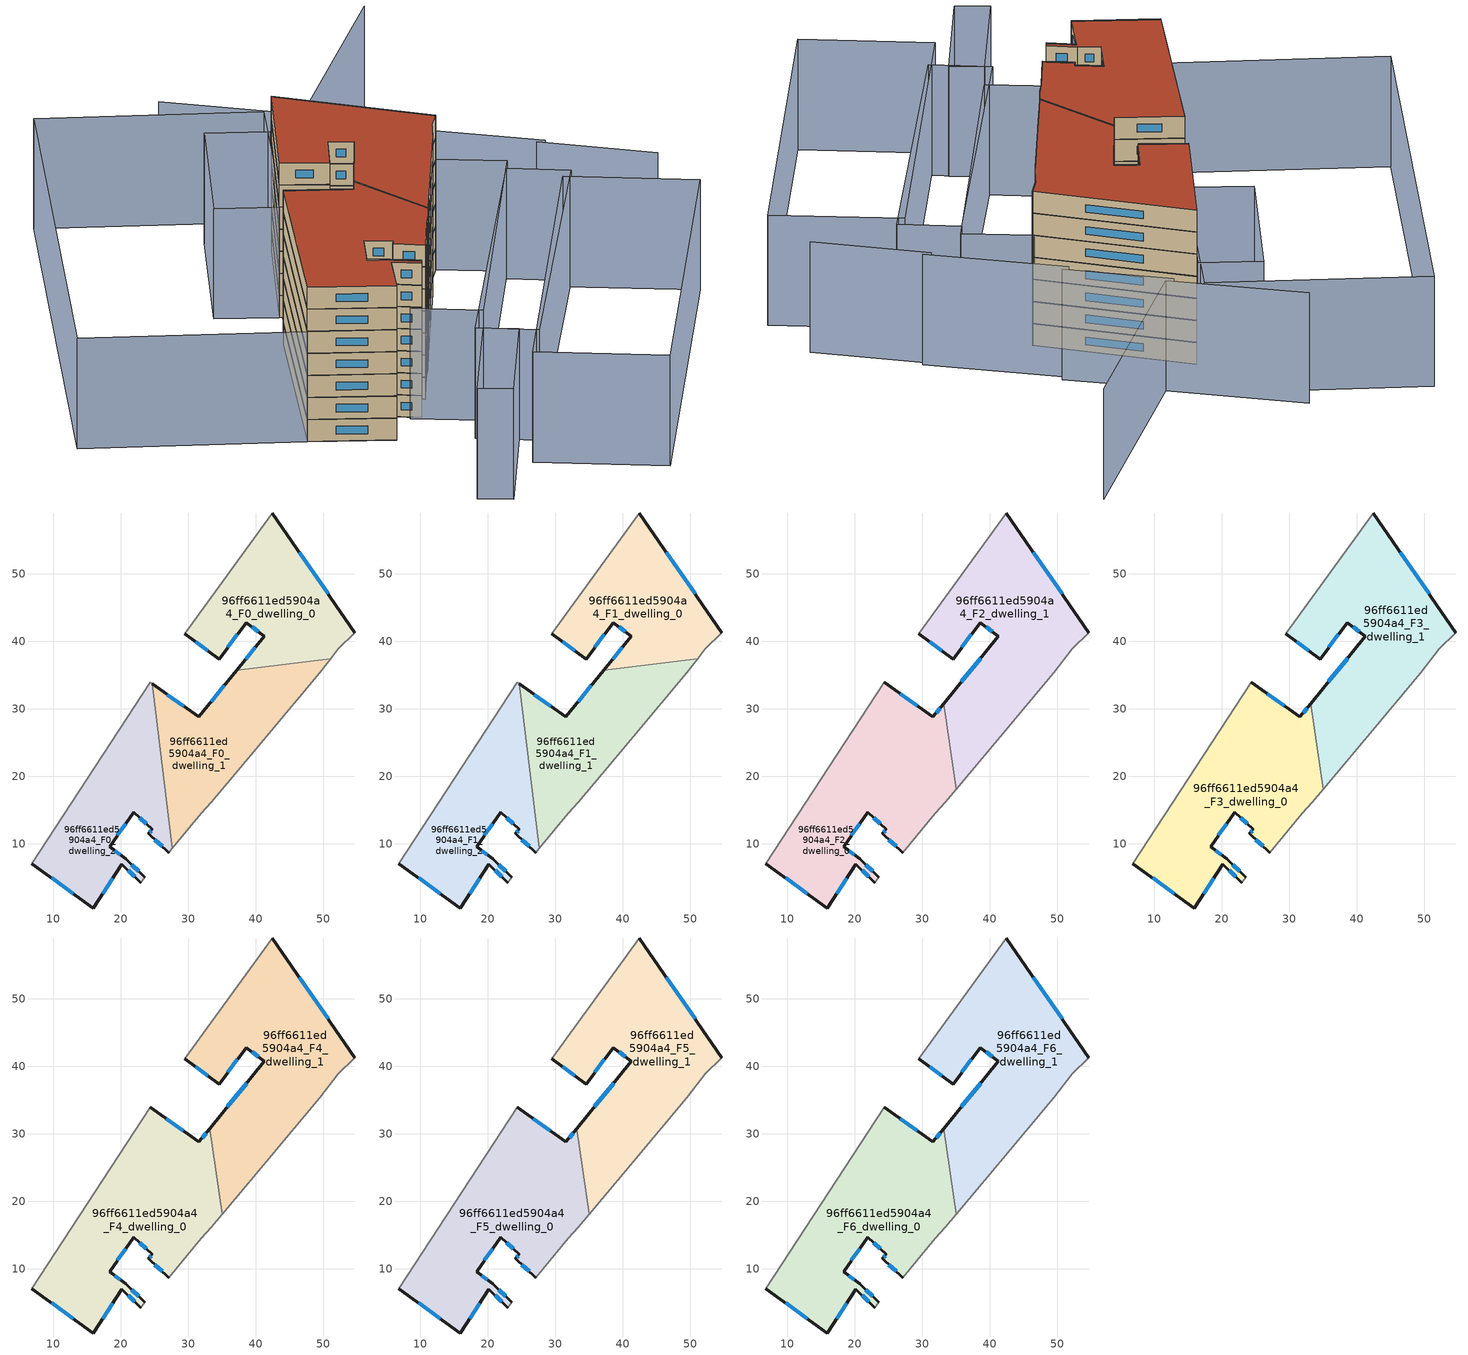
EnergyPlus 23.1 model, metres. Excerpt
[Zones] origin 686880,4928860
96ff6611ed5904a4_F0_dwelling_0
 floor ground (EU_floor_Construction): 51.15,37.42 52.27,38.86 54.72,41.23 42.49,59.01 29.5,41.11 34.61,37.37 38.62,42.78 41.31,40.78 37.21,35.72 z0
 wall outside (EU_wall_Construction): 42.49,59.01 54.72,41.23 / 37.21,35.72 41.31,40.78 38.62,42.78 34.61,37.37 29.5,41.11 z0:3
 wall adiabatic (EU_wall_Construction): 29.5,41.11 42.49,59.01 / 54.72,41.23 52.27,38.86 51.15,37.42 z0:3
 wall to 96ff6611ed5904a4_F0_dwelling_1 (EU_wall_Construction): 51.15,37.42 37.21,35.72 z0:3
 window (EU_Window_Construction): 32.95,38.59 31.16,39.9 / 46.47,53.23 50.74,47.02 / 38.55,37.37 39.98,39.14 / 40.43,41.43 39.49,42.13 / 37.31,41.02 35.91,39.13 z0.98:2.02
96ff6611ed5904a4_F0_dwelling_1
 floor ground (EU_floor_Construction): 36.96,20.37 41.23,25.4 41.6,25.84 49.53,35.31 51.15,37.42 37.21,35.72 31.6,28.78 24.7,33.7 27.66,9.32 31.95,14.49 33.47,16.11 z0
 wall outside (EU_wall_Construction): 24.7,33.7 31.6,28.78 37.21,35.72 z0:3
 wall adiabatic (EU_wall_Construction): 51.15,37.42 49.53,35.31 41.6,25.84 41.23,25.4 36.96,20.37 33.47,16.11 31.95,14.49 27.66,9.32 z0:3
 wall to 96ff6611ed5904a4_F0_dwelling_2 (EU_wall_Construction): 27.66,9.32 24.7,33.7 z0:3
 window (EU_Window_Construction): 26.94,32.1 29.35,30.38 / 33.42,31.04 35.39,33.47 z0.98:2.02
96ff6611ed5904a4_F0_dwelling_2
 floor ground (EU_floor_Construction): 22.97,4.23 23.6,5.02 20.75,7.77 18.39,9.57 21.93,14.64 24.72,12.13 24.13,11.53 27.11,8.65 27.66,9.32 24.7,33.7 24.4,33.91 6.82,7.07 15.98,0.47 20.21,6.95 z0
 wall outside (EU_wall_Construction): 22.97,4.23 20.21,6.95 15.98,0.47 6.82,7.07 / 27.11,8.65 24.13,11.53 24.72,12.13 21.93,14.64 18.39,9.57 20.75,7.77 23.6,5.02 z0:3
 wall adiabatic (EU_wall_Construction): 23.6,5.02 22.97,4.23 / 6.82,7.07 24.4,33.91 24.7,33.7 / 27.66,9.32 27.11,8.65 z0:3
 window (EU_Window_Construction): 24.32,11.73 24.53,11.94 / 23.81,12.95 22.84,13.83 / 20.78,13 19.54,11.22 / 19.16,8.99 19.98,8.36 / 21.68,6.88 22.67,5.92 / 22.08,5.12 21.11,6.07 / 18.83,4.85 17.35,2.58 / 13,2.62 9.8,4.92 / 26.14,9.59 25.1,10.6 z0.98:2.02
96ff6611ed5904a4_F1_dwelling_0
 floor to 96ff6611ed5904a4_F0_dwelling_0 (EU_floor_Construction): 51.15,37.42 52.27,38.86 54.72,41.23 42.49,59.01 29.5,41.11 34.61,37.37 38.62,42.78 41.31,40.78 37.21,35.72 z3
 wall outside (EU_wall_Construction): 42.49,59.01 54.72,41.23 / 37.21,35.72 41.31,40.78 38.62,42.78 34.61,37.37 29.5,41.11 z3:6
 wall adiabatic (EU_wall_Construction): 29.5,41.11 42.49,59.01 / 54.72,41.23 52.27,38.86 51.15,37.42 z3:6
 wall to 96ff6611ed5904a4_F1_dwelling_1 (EU_wall_Construction): 51.15,37.42 37.21,35.72 z3:6
 window (EU_Window_Construction): 32.95,38.59 31.16,39.9 / 46.47,53.23 50.74,47.02 / 38.55,37.37 39.98,39.14 / 40.43,41.43 39.49,42.13 / 37.31,41.02 35.91,39.13 z3.98:5.02
96ff6611ed5904a4_F1_dwelling_1
 floor to 96ff6611ed5904a4_F0_dwelling_1 (EU_floor_Construction): 36.96,20.37 41.23,25.4 41.6,25.84 49.53,35.31 51.15,37.42 37.21,35.72 31.6,28.78 24.7,33.7 27.66,9.32 31.95,14.49 33.47,16.11 z3
 wall outside (EU_wall_Construction): 24.7,33.7 31.6,28.78 37.21,35.72 z3:6
 wall adiabatic (EU_wall_Construction): 51.15,37.42 49.53,35.31 41.6,25.84 41.23,25.4 36.96,20.37 33.47,16.11 31.95,14.49 27.66,9.32 z3:6
 wall to 96ff6611ed5904a4_F1_dwelling_2 (EU_wall_Construction): 27.66,9.32 24.7,33.7 z3:6
 window (EU_Window_Construction): 26.94,32.1 29.35,30.38 / 33.42,31.04 35.39,33.47 z3.98:5.02
96ff6611ed5904a4_F1_dwelling_2
 floor to 96ff6611ed5904a4_F0_dwelling_2 (EU_floor_Construction): 22.97,4.23 23.6,5.02 20.75,7.77 18.39,9.57 21.93,14.64 24.72,12.13 24.13,11.53 27.11,8.65 27.66,9.32 24.7,33.7 24.4,33.91 6.82,7.07 15.98,0.47 20.21,6.95 z3
 wall outside (EU_wall_Construction): 22.97,4.23 20.21,6.95 15.98,0.47 6.82,7.07 / 27.11,8.65 24.13,11.53 24.72,12.13 21.93,14.64 18.39,9.57 20.75,7.77 23.6,5.02 z3:6
 wall adiabatic (EU_wall_Construction): 23.6,5.02 22.97,4.23 / 6.82,7.07 24.4,33.91 24.7,33.7 / 27.66,9.32 27.11,8.65 z3:6
 window (EU_Window_Construction): 24.32,11.73 24.53,11.94 / 23.81,12.95 22.84,13.83 / 20.78,13 19.54,11.22 / 19.16,8.99 19.98,8.36 / 21.68,6.88 22.67,5.92 / 22.08,5.12 21.11,6.07 / 18.83,4.85 17.35,2.58 / 13,2.62 9.8,4.92 / 26.14,9.59 25.1,10.6 z3.98:5.02
96ff6611ed5904a4_F2_dwelling_0
 floor to 96ff6611ed5904a4_F1_dwelling_1 (EU_floor_Construction): 31.95,14.49 33.47,16.11 35.07,18.07 33.19,30.75 31.6,28.78 24.7,33.7 27.66,9.32 z6
 floor to 96ff6611ed5904a4_F1_dwelling_2 (EU_floor_Construction): 22.97,4.23 23.6,5.02 20.75,7.77 18.39,9.57 21.93,14.64 24.72,12.13 24.13,11.53 27.11,8.65 27.66,9.32 24.7,33.7 24.4,33.91 6.82,7.07 15.98,0.47 20.21,6.95 z6
 wall outside (EU_wall_Construction): 27.11,8.65 24.13,11.53 24.72,12.13 21.93,14.64 18.39,9.57 20.75,7.77 23.6,5.02 / 22.97,4.23 20.21,6.95 15.98,0.47 6.82,7.07 / 24.4,33.91 31.6,28.78 33.19,30.75 z6:9
 wall adiabatic (EU_wall_Construction): 23.6,5.02 22.97,4.23 / 6.82,7.07 24.4,33.91 / 35.07,18.07 33.47,16.11 31.95,14.49 27.11,8.65 z6:9
 wall to 96ff6611ed5904a4_F2_dwelling_1 (EU_wall_Construction): 33.19,30.75 35.07,18.07 z6:9
 window (EU_Window_Construction): 26.14,9.59 25.1,10.6 / 24.32,11.73 24.53,11.94 / 23.81,12.95 22.84,13.83 / 20.78,13 19.54,11.22 / 19.16,8.99 19.98,8.36 / 21.68,6.88 22.67,5.92 / 22.08,5.12 21.11,6.07 / 18.83,4.85 17.35,2.58 / 13,2.62 9.8,4.92 / 26.74,32.25 29.26,30.45 / 32.12,29.42 32.67,30.11 z6.98:8.02
96ff6611ed5904a4_F2_dwelling_1
 floor to 96ff6611ed5904a4_F1_dwelling_0 (EU_floor_Construction): 51.15,37.42 52.27,38.86 54.72,41.23 42.49,59.01 29.5,41.11 34.61,37.37 38.62,42.78 41.31,40.78 37.21,35.72 z6
 floor to 96ff6611ed5904a4_F1_dwelling_1 (EU_floor_Construction): 41.6,25.84 49.53,35.31 51.15,37.42 37.21,35.72 33.19,30.75 35.07,18.07 36.96,20.37 41.23,25.4 z6
 wall outside (EU_wall_Construction): 33.19,30.75 41.31,40.78 38.62,42.78 34.61,37.37 29.5,41.11 / 42.49,59.01 54.72,41.23 z6:9
 wall adiabatic (EU_wall_Construction): 29.5,41.11 42.49,59.01 / 54.72,41.23 52.27,38.86 49.53,35.31 41.6,25.84 41.23,25.4 36.96,20.37 35.07,18.07 z6:9
 window (EU_Window_Construction): 35.83,34.01 38.67,37.52 / 40.43,41.43 39.49,42.13 / 37.31,41.02 35.91,39.13 / 32.95,38.59 31.16,39.9 / 46.47,53.23 50.74,47.02 z6.98:8.02
96ff6611ed5904a4_F3_dwelling_0
 floor to 96ff6611ed5904a4_F2_dwelling_0 (EU_floor_Construction): 27.11,8.65 31.95,14.49 33.47,16.11 35.07,18.07 33.19,30.75 31.6,28.78 24.4,33.91 6.82,7.07 15.98,0.47 20.21,6.95 22.97,4.23 23.6,5.02 20.75,7.77 18.39,9.57 21.93,14.64 24.72,12.13 24.13,11.53 z9
 wall outside (EU_wall_Construction): 27.11,8.65 24.13,11.53 24.72,12.13 21.93,14.64 18.39,9.57 20.75,7.77 23.6,5.02 / 22.97,4.23 20.21,6.95 15.98,0.47 6.82,7.07 / 24.4,33.91 31.6,28.78 33.19,30.75 z9:12
 wall adiabatic (EU_wall_Construction): 23.6,5.02 22.97,4.23 / 6.82,7.07 24.4,33.91 / 35.07,18.07 33.47,16.11 31.95,14.49 27.11,8.65 z9:12
 wall to 96ff6611ed5904a4_F3_dwelling_1 (EU_wall_Construction): 33.19,30.75 35.07,18.07 z9:12
 window (EU_Window_Construction): 26.14,9.59 25.1,10.6 / 24.32,11.73 24.53,11.94 / 23.81,12.95 22.84,13.83 / 20.78,13 19.54,11.22 / 19.16,8.99 19.98,8.36 / 21.68,6.88 22.67,5.92 / 22.08,5.12 21.11,6.07 / 18.83,4.85 17.35,2.58 / 13,2.62 9.8,4.92 / 26.74,32.25 29.26,30.45 / 32.12,29.42 32.67,30.11 z9.98:11.02
96ff6611ed5904a4_F3_dwelling_1
 floor to 96ff6611ed5904a4_F2_dwelling_1 (EU_floor_Construction): 41.6,25.84 49.53,35.31 52.27,38.86 54.72,41.23 42.49,59.01 29.5,41.11 34.61,37.37 38.62,42.78 41.31,40.78 33.19,30.75 35.07,18.07 36.96,20.37 41.23,25.4 z9
 wall outside (EU_wall_Construction): 33.19,30.75 41.31,40.78 38.62,42.78 34.61,37.37 29.5,41.11 / 42.49,59.01 54.72,41.23 z9:12
 wall adiabatic (EU_wall_Construction): 29.5,41.11 42.49,59.01 / 54.72,41.23 52.27,38.86 49.53,35.31 41.6,25.84 41.23,25.4 36.96,20.37 35.07,18.07 z9:12
 window (EU_Window_Construction): 35.83,34.01 38.67,37.52 / 40.43,41.43 39.49,42.13 / 37.31,41.02 35.91,39.13 / 32.95,38.59 31.16,39.9 / 46.47,53.23 50.74,47.02 z9.98:11.02
96ff6611ed5904a4_F4_dwelling_0
 floor to 96ff6611ed5904a4_F3_dwelling_0 (EU_floor_Construction): 27.11,8.65 31.95,14.49 33.47,16.11 35.07,18.07 33.19,30.75 31.6,28.78 24.4,33.91 6.82,7.07 15.98,0.47 20.21,6.95 22.97,4.23 23.6,5.02 20.75,7.77 18.39,9.57 21.93,14.64 24.72,12.13 24.13,11.53 z12
 wall outside (EU_wall_Construction): 27.11,8.65 24.13,11.53 24.72,12.13 21.93,14.64 18.39,9.57 20.75,7.77 23.6,5.02 / 22.97,4.23 20.21,6.95 15.98,0.47 6.82,7.07 / 24.4,33.91 31.6,28.78 33.19,30.75 z12:15
 wall adiabatic (EU_wall_Construction): 23.6,5.02 22.97,4.23 / 6.82,7.07 24.4,33.91 / 35.07,18.07 33.47,16.11 31.95,14.49 27.11,8.65 z12:15
 wall to 96ff6611ed5904a4_F4_dwelling_1 (EU_wall_Construction): 33.19,30.75 35.07,18.07 z12:15
 window (EU_Window_Construction): 26.14,9.59 25.1,10.6 / 24.32,11.73 24.53,11.94 / 23.81,12.95 22.84,13.83 / 20.78,13 19.54,11.22 / 19.16,8.99 19.98,8.36 / 21.68,6.88 22.67,5.92 / 22.08,5.12 21.11,6.07 / 18.83,4.85 17.35,2.58 / 13,2.62 9.8,4.92 / 26.74,32.25 29.26,30.45 / 32.12,29.42 32.67,30.11 z12.98:14.02
96ff6611ed5904a4_F4_dwelling_1
 floor to 96ff6611ed5904a4_F3_dwelling_1 (EU_floor_Construction): 41.6,25.84 49.53,35.31 52.27,38.86 54.72,41.23 42.49,59.01 29.5,41.11 34.61,37.37 38.62,42.78 41.31,40.78 33.19,30.75 35.07,18.07 36.96,20.37 41.23,25.4 z12
 wall outside (EU_wall_Construction): 33.19,30.75 41.31,40.78 38.62,42.78 34.61,37.37 29.5,41.11 / 42.49,59.01 54.72,41.23 z12:15
 wall adiabatic (EU_wall_Construction): 29.5,41.11 42.49,59.01 / 54.72,41.23 52.27,38.86 49.53,35.31 41.6,25.84 41.23,25.4 36.96,20.37 35.07,18.07 z12:15
 window (EU_Window_Construction): 35.83,34.01 38.67,37.52 / 40.43,41.43 39.49,42.13 / 37.31,41.02 35.91,39.13 / 32.95,38.59 31.16,39.9 / 46.47,53.23 50.74,47.02 z12.98:14.02
96ff6611ed5904a4_F5_dwelling_0
 floor to 96ff6611ed5904a4_F4_dwelling_0 (EU_floor_Construction): 27.11,8.65 31.95,14.49 33.47,16.11 35.07,18.07 33.19,30.75 31.6,28.78 24.4,33.91 6.82,7.07 15.98,0.47 20.21,6.95 22.97,4.23 23.6,5.02 20.75,7.77 18.39,9.57 21.93,14.64 24.72,12.13 24.13,11.53 z15
 wall outside (EU_wall_Construction): 27.11,8.65 24.13,11.53 24.72,12.13 21.93,14.64 18.39,9.57 20.75,7.77 23.6,5.02 / 22.97,4.23 20.21,6.95 15.98,0.47 6.82,7.07 / 24.4,33.91 31.6,28.78 33.19,30.75 z15:18
 wall adiabatic (EU_wall_Construction): 23.6,5.02 22.97,4.23 / 6.82,7.07 24.4,33.91 / 35.07,18.07 33.47,16.11 31.95,14.49 27.11,8.65 z15:18
 wall to 96ff6611ed5904a4_F5_dwelling_1 (EU_wall_Construction): 33.19,30.75 35.07,18.07 z15:18
 window (EU_Window_Construction): 26.14,9.59 25.1,10.6 / 24.32,11.73 24.53,11.94 / 23.81,12.95 22.84,13.83 / 20.78,13 19.54,11.22 / 19.16,8.99 19.98,8.36 / 21.68,6.88 22.67,5.92 / 22.08,5.12 21.11,6.07 / 18.83,4.85 17.35,2.58 / 13,2.62 9.8,4.92 / 26.74,32.25 29.26,30.45 / 32.12,29.42 32.67,30.11 z15.98:17.02
96ff6611ed5904a4_F5_dwelling_1
 floor to 96ff6611ed5904a4_F4_dwelling_1 (EU_floor_Construction): 41.6,25.84 49.53,35.31 52.27,38.86 54.72,41.23 42.49,59.01 29.5,41.11 34.61,37.37 38.62,42.78 41.31,40.78 33.19,30.75 35.07,18.07 36.96,20.37 41.23,25.4 z15
 wall outside (EU_wall_Construction): 33.19,30.75 41.31,40.78 38.62,42.78 34.61,37.37 29.5,41.11 / 42.49,59.01 54.72,41.23 z15:18
 wall adiabatic (EU_wall_Construction): 29.5,41.11 42.49,59.01 / 54.72,41.23 52.27,38.86 49.53,35.31 41.6,25.84 41.23,25.4 36.96,20.37 35.07,18.07 z15:18
 window (EU_Window_Construction): 35.83,34.01 38.67,37.52 / 40.43,41.43 39.49,42.13 / 37.31,41.02 35.91,39.13 / 32.95,38.59 31.16,39.9 / 46.47,53.23 50.74,47.02 z15.98:17.02
96ff6611ed5904a4_F6_dwelling_0
 floor to 96ff6611ed5904a4_F5_dwelling_0 (EU_floor_Construction): 27.11,8.65 31.95,14.49 33.47,16.11 35.07,18.07 33.19,30.75 31.6,28.78 24.4,33.91 6.82,7.07 15.98,0.47 20.21,6.95 22.97,4.23 23.6,5.02 20.75,7.77 18.39,9.57 21.93,14.64 24.72,12.13 24.13,11.53 z18
 wall outside (EU_wall_Construction): 27.11,8.65 24.13,11.53 24.72,12.13 21.93,14.64 18.39,9.57 20.75,7.77 23.6,5.02 / 22.97,4.23 20.21,6.95 15.98,0.47 6.82,7.07 / 24.4,33.91 31.6,28.78 33.19,30.75 z18:21
 wall adiabatic (EU_wall_Construction): 23.6,5.02 22.97,4.23 / 6.82,7.07 24.4,33.91 / 35.07,18.07 33.47,16.11 31.95,14.49 27.11,8.65 z18:21
 wall to 96ff6611ed5904a4_F6_dwelling_1 (EU_wall_Construction): 33.19,30.75 35.07,18.07 z18:21
 window (EU_Window_Construction): 26.14,9.59 25.1,10.6 / 24.32,11.73 24.53,11.94 / 23.81,12.95 22.84,13.83 / 20.78,13 19.54,11.22 / 19.16,8.99 19.98,8.36 / 21.68,6.88 22.67,5.92 / 22.08,5.12 21.11,6.07 / 18.83,4.85 17.35,2.58 / 13,2.62 9.8,4.92 / 26.74,32.25 29.26,30.45 / 32.12,29.42 32.67,30.11 z18.98:20.02
 roof outside (EU_roof_Construction): 33.19,30.75 35.07,18.07 33.47,16.11 31.95,14.49 27.11,8.65 24.13,11.53 24.72,12.13 21.93,14.64 18.39,9.57 20.75,7.77 23.6,5.02 22.97,4.23 20.21,6.95 15.98,0.47 6.82,7.07 24.4,33.91 31.6,28.78 z21
96ff6611ed5904a4_F6_dwelling_1
 floor to 96ff6611ed5904a4_F5_dwelling_1 (EU_floor_Construction): 41.6,25.84 49.53,35.31 52.27,38.86 54.72,41.23 42.49,59.01 29.5,41.11 34.61,37.37 38.62,42.78 41.31,40.78 33.19,30.75 35.07,18.07 36.96,20.37 41.23,25.4 z18
 wall outside (EU_wall_Construction): 33.19,30.75 41.31,40.78 38.62,42.78 34.61,37.37 29.5,41.11 / 42.49,59.01 54.72,41.23 z18:21
 wall adiabatic (EU_wall_Construction): 29.5,41.11 42.49,59.01 / 54.72,41.23 52.27,38.86 49.53,35.31 41.6,25.84 41.23,25.4 36.96,20.37 35.07,18.07 z18:21
 window (EU_Window_Construction): 35.83,34.01 38.67,37.52 / 40.43,41.43 39.49,42.13 / 37.31,41.02 35.91,39.13 / 32.95,38.59 31.16,39.9 / 46.47,53.23 50.74,47.02 z18.98:20.02
 roof outside (EU_roof_Construction): 42.49,59.01 54.72,41.23 52.27,38.86 49.53,35.31 41.6,25.84 41.23,25.4 36.96,20.37 35.07,18.07 33.19,30.75 41.31,40.78 38.62,42.78 34.61,37.37 29.5,41.11 z21
shading: 77.89,25.52 68.21,37.77 / 69.33,37.51 57.64,52.17 / 58.76,52.28 49.69,63.4 / 79.1,86.19 50.88,63.31 / 50.88,63.31 39.26,77.64 / 15.41,-23.77 11.94,-20.79 / 11.94,-20.79 24.78,-5.82 / 24.78,-5.82 28.26,-8.8 / 28.26,-8.8 15.41,-23.77 / 76.52,15.28 37.56,-27.46 / 37.56,-27.46 24.78,-15.81 / 24.78,-15.81 63.74,26.93 / 63.74,26.93 76.52,15.28 / 24.07,-5.16 59.79,33.35 / 59.79,33.35 65.76,27.81 / 65.76,27.81 30.04,-10.7 / 30.04,-10.7 24.07,-5.16 / -17.11,23.36 23.62,83.16 / 23.62,83.16 47.55,66.86 / 47.55,66.86 6.82,7.07 / 6.82,7.07 -17.11,23.36 / 61.43,35.18 28.57,-1.27 / 28.57,-1.27 21.68,4.94 / 21.68,4.94 54.55,41.39 / 54.55,41.39 61.43,35.18 / 44.07,61.2 29.5,41.11 / 29.5,41.11 22.82,45.96 / 22.82,45.96 37.39,66.05 / 37.39,66.05 44.07,61.2 z0:15
[Building]
EU S2 Campaign: North Axis=0; Terrain=City; Solar Distribution=FullExterior
[Site:Location]
Bologna: Latitude=44.5; Longitude=11.25; Time Zone=1; Elevation=37
[SizingPeriod:WeatherFileDays]
AnnualSizingPeriod: Begin Month=1; Begin Day of Month=1; End Month=12; End Day of Month=31; Day of Week for Start Day=Monday; Use Weather File Daylight Saving Period=No; Use Weather File Rain and Snow Indicators=No
[MATERIAL]
EU_InternalMass_Material: Roughness=MediumRough; Thickness=0.1; Conductivity=1; Density=1800; Specific Heat=900; Thermal Absorptance=0.9; Solar Absorptance=0.7; Visible Absorptance=0.7
[MATERIAL:NOMASS] Roughness=MediumRough; Thermal Absorptance=0.9; Solar Absorptance=0.7; Visible Absorptance=0.7
Name | Thermal Resistance
EU_wall_NoMass | 0.905828
EU_roof_NoMass | 0.37593
EU_floor_NoMass | 0.67114
[WINDOWMATERIAL:SIMPLEGLAZINGSYSTEM]
EU_Window_SimpleGlazing: UFactor=4.52486; Solar Heat Gain Coefficient=0.85; Visible Transmittance=0.85
[CONSTRUCTION]
EU_wall_Construction: EU_wall_NoMass
EU_roof_Construction: EU_roof_NoMass
EU_floor_Construction: EU_floor_NoMass
EU_InternalMass_Construction: EU_InternalMass_Material
EU_Window_Construction: EU_Window_SimpleGlazing
[ZONE] Type=1; Multiplier=1; Ceiling Height=autocalculate; Floor Area=autocalculate; Part of Total Floor Area=Yes
Name | Volume
96ff6611ed5904a4_F0_dwelling_0 | 887.704
96ff6611ed5904a4_F1_dwelling_0 | 887.703
96ff6611ed5904a4_F2_dwelling_0 | 1317.86
96ff6611ed5904a4_F3_dwelling_0; 96ff6611ed5904a4_F4_dwelling_0; 96ff6611ed5904a4_F5_dwelling_0; 96ff6611ed5904a4_F6_dwelling_0 | 1317.87
96ff6611ed5904a4_F0_dwelling_1; 96ff6611ed5904a4_F1_dwelling_1 | 887.719
96ff6611ed5904a4_F2_dwelling_1 | 1345.23
96ff6611ed5904a4_F3_dwelling_1; 96ff6611ed5904a4_F4_dwelling_1; 96ff6611ed5904a4_F5_dwelling_1; 96ff6611ed5904a4_F6_dwelling_1 | 1345.24
96ff6611ed5904a4_F0_dwelling_2; 96ff6611ed5904a4_F1_dwelling_2 | 887.67
[INTERNALMASS] Construction=EU_InternalMass_Construction
Name | Zone or ZoneList | Surface Area
96ff6611ed5904a4_F0_dwelling_0_EU_InternalMass | 96ff6611ed5904a4_F0_dwelling_0 | 295.901
96ff6611ed5904a4_F0_dwelling_1_EU_InternalMass | 96ff6611ed5904a4_F0_dwelling_1 | 295.906
96ff6611ed5904a4_F0_dwelling_2_EU_InternalMass | 96ff6611ed5904a4_F0_dwelling_2 | 295.898
96ff6611ed5904a4_F1_dwelling_0_EU_InternalMass | 96ff6611ed5904a4_F1_dwelling_0 | 295.901
96ff6611ed5904a4_F1_dwelling_1_EU_InternalMass | 96ff6611ed5904a4_F1_dwelling_1 | 295.906
96ff6611ed5904a4_F1_dwelling_2_EU_InternalMass | 96ff6611ed5904a4_F1_dwelling_2 | 295.898
96ff6611ed5904a4_F2_dwelling_0_EU_InternalMass | 96ff6611ed5904a4_F2_dwelling_0 | 439.29
96ff6611ed5904a4_F2_dwelling_1_EU_InternalMass | 96ff6611ed5904a4_F2_dwelling_1 | 448.412
96ff6611ed5904a4_F3_dwelling_0_EU_InternalMass | 96ff6611ed5904a4_F3_dwelling_0 | 439.29
96ff6611ed5904a4_F3_dwelling_1_EU_InternalMass | 96ff6611ed5904a4_F3_dwelling_1 | 448.412
96ff6611ed5904a4_F4_dwelling_0_EU_InternalMass | 96ff6611ed5904a4_F4_dwelling_0 | 439.29
96ff6611ed5904a4_F4_dwelling_1_EU_InternalMass | 96ff6611ed5904a4_F4_dwelling_1 | 448.412
96ff6611ed5904a4_F5_dwelling_0_EU_InternalMass | 96ff6611ed5904a4_F5_dwelling_0 | 439.29
96ff6611ed5904a4_F5_dwelling_1_EU_InternalMass | 96ff6611ed5904a4_F5_dwelling_1 | 448.412
96ff6611ed5904a4_F6_dwelling_0_EU_InternalMass | 96ff6611ed5904a4_F6_dwelling_0 | 439.29
96ff6611ed5904a4_F6_dwelling_1_EU_InternalMass | 96ff6611ed5904a4_F6_dwelling_1 | 448.412
[OTHEREQUIPMENT] Fuel Type=Electricity; Design Level Calculation Method=Watts/Area; Power per Zone Floor Area=1; Fraction Latent=0; Fraction Radiant=0; Fraction Lost=0; Carbon Dioxide Generation Rate=0; EndUse Subcategory=EU_Step8_InternalGains
Name | Zone or ZoneList or Space or SpaceList | Schedule
EU_Step8_InternalGain_96ff6611ed5904a4_F0_dwelling_0_f000 | 96ff6611ed5904a4_F0_dwelling_0 | EU_Step8_GainSchedule_96ff6611ed5904a4_F0_dwelling_0_f000
EU_Step8_InternalGain_96ff6611ed5904a4_F0_dwelling_1_f000 | 96ff6611ed5904a4_F0_dwelling_1 | EU_Step8_GainSchedule_96ff6611ed5904a4_F0_dwelling_1_f000
EU_Step8_InternalGain_96ff6611ed5904a4_F0_dwelling_2_f000 | 96ff6611ed5904a4_F0_dwelling_2 | EU_Step8_GainSchedule_96ff6611ed5904a4_F0_dwelling_2_f000
EU_Step8_InternalGain_96ff6611ed5904a4_F1_dwelling_0_f000 | 96ff6611ed5904a4_F1_dwelling_0 | EU_Step8_GainSchedule_96ff6611ed5904a4_F1_dwelling_0_f000
EU_Step8_InternalGain_96ff6611ed5904a4_F1_dwelling_1_f000 | 96ff6611ed5904a4_F1_dwelling_1 | EU_Step8_GainSchedule_96ff6611ed5904a4_F1_dwelling_1_f000
EU_Step8_InternalGain_96ff6611ed5904a4_F1_dwelling_2_f000 | 96ff6611ed5904a4_F1_dwelling_2 | EU_Step8_GainSchedule_96ff6611ed5904a4_F1_dwelling_2_f000
EU_Step8_InternalGain_96ff6611ed5904a4_F2_dwelling_0_f000 | 96ff6611ed5904a4_F2_dwelling_0 | EU_Step8_GainSchedule_96ff6611ed5904a4_F2_dwelling_0_f000
EU_Step8_InternalGain_96ff6611ed5904a4_F2_dwelling_1_f000 | 96ff6611ed5904a4_F2_dwelling_1 | EU_Step8_GainSchedule_96ff6611ed5904a4_F2_dwelling_1_f000
EU_Step8_InternalGain_96ff6611ed5904a4_F3_dwelling_0_f000 | 96ff6611ed5904a4_F3_dwelling_0 | EU_Step8_GainSchedule_96ff6611ed5904a4_F3_dwelling_0_f000
EU_Step8_InternalGain_96ff6611ed5904a4_F3_dwelling_1_f000 | 96ff6611ed5904a4_F3_dwelling_1 | EU_Step8_GainSchedule_96ff6611ed5904a4_F3_dwelling_1_f000
EU_Step8_InternalGain_96ff6611ed5904a4_F4_dwelling_0_f000 | 96ff6611ed5904a4_F4_dwelling_0 | EU_Step8_GainSchedule_96ff6611ed5904a4_F4_dwelling_0_f000
EU_Step8_InternalGain_96ff6611ed5904a4_F4_dwelling_1_f000 | 96ff6611ed5904a4_F4_dwelling_1 | EU_Step8_GainSchedule_96ff6611ed5904a4_F4_dwelling_1_f000
EU_Step8_InternalGain_96ff6611ed5904a4_F5_dwelling_0_f000 | 96ff6611ed5904a4_F5_dwelling_0 | EU_Step8_GainSchedule_96ff6611ed5904a4_F5_dwelling_0_f000
EU_Step8_InternalGain_96ff6611ed5904a4_F5_dwelling_1_f000 | 96ff6611ed5904a4_F5_dwelling_1 | EU_Step8_GainSchedule_96ff6611ed5904a4_F5_dwelling_1_f000
EU_Step8_InternalGain_96ff6611ed5904a4_F6_dwelling_0_f000 | 96ff6611ed5904a4_F6_dwelling_0 | EU_Step8_GainSchedule_96ff6611ed5904a4_F6_dwelling_0_f000
EU_Step8_InternalGain_96ff6611ed5904a4_F6_dwelling_1_f000 | 96ff6611ed5904a4_F6_dwelling_1 | EU_Step8_GainSchedule_96ff6611ed5904a4_F6_dwelling_1_f000
[ZONEVENTILATION:DESIGNFLOWRATE] Schedule=EU_AlwaysOn; Design Flow Rate Calculation Method=AirChanges/Hour; Air Changes per Hour=0.73129; Ventilation Type=Natural; Fan Pressure Rise=0; Fan Total Efficiency=1; Constant Term Coefficient=1; Temperature Term Coefficient=0; Velocity Term Coefficient=0; Velocity Squared Term Coefficient=0; Minimum Indoor Temperature=-100; Maximum Indoor Temperature=100; Delta Temperature=-100; Minimum Outdoor Temperature=-100; Maximum Outdoor Temperature=100; Maximum Wind Speed=40
Name | Zone or ZoneList or Space or SpaceList
EU_ConstantAir_96ff6611ed5904a4_F0_dwelling_0 | 96ff6611ed5904a4_F0_dwelling_0
EU_ConstantAir_96ff6611ed5904a4_F0_dwelling_1 | 96ff6611ed5904a4_F0_dwelling_1
EU_ConstantAir_96ff6611ed5904a4_F0_dwelling_2 | 96ff6611ed5904a4_F0_dwelling_2
EU_ConstantAir_96ff6611ed5904a4_F1_dwelling_0 | 96ff6611ed5904a4_F1_dwelling_0
EU_ConstantAir_96ff6611ed5904a4_F1_dwelling_1 | 96ff6611ed5904a4_F1_dwelling_1
EU_ConstantAir_96ff6611ed5904a4_F1_dwelling_2 | 96ff6611ed5904a4_F1_dwelling_2
EU_ConstantAir_96ff6611ed5904a4_F2_dwelling_0 | 96ff6611ed5904a4_F2_dwelling_0
EU_ConstantAir_96ff6611ed5904a4_F2_dwelling_1 | 96ff6611ed5904a4_F2_dwelling_1
EU_ConstantAir_96ff6611ed5904a4_F3_dwelling_0 | 96ff6611ed5904a4_F3_dwelling_0
EU_ConstantAir_96ff6611ed5904a4_F3_dwelling_1 | 96ff6611ed5904a4_F3_dwelling_1
EU_ConstantAir_96ff6611ed5904a4_F4_dwelling_0 | 96ff6611ed5904a4_F4_dwelling_0
EU_ConstantAir_96ff6611ed5904a4_F4_dwelling_1 | 96ff6611ed5904a4_F4_dwelling_1
EU_ConstantAir_96ff6611ed5904a4_F5_dwelling_0 | 96ff6611ed5904a4_F5_dwelling_0
EU_ConstantAir_96ff6611ed5904a4_F5_dwelling_1 | 96ff6611ed5904a4_F5_dwelling_1
EU_ConstantAir_96ff6611ed5904a4_F6_dwelling_0 | 96ff6611ed5904a4_F6_dwelling_0
EU_ConstantAir_96ff6611ed5904a4_F6_dwelling_1 | 96ff6611ed5904a4_F6_dwelling_1
[HVACTEMPLATE:THERMOSTAT] Constant Heating Setpoint=20; Constant Cooling Setpoint=50
EU_HeatOnly_96ff6611ed5904a4_F0_dwelling_0; EU_HeatOnly_96ff6611ed5904a4_F0_dwelling_1; EU_HeatOnly_96ff6611ed5904a4_F0_dwelling_2; EU_HeatOnly_96ff6611ed5904a4_F1_dwelling_0; EU_HeatOnly_96ff6611ed5904a4_F1_dwelling_1; EU_HeatOnly_96ff6611ed5904a4_F1_dwelling_2; EU_HeatOnly_96ff6611ed5904a4_F2_dwelling_0; EU_HeatOnly_96ff6611ed5904a4_F2_dwelling_1; EU_HeatOnly_96ff6611ed5904a4_F3_dwelling_0; EU_HeatOnly_96ff6611ed5904a4_F3_dwelling_1; EU_HeatOnly_96ff6611ed5904a4_F4_dwelling_0; EU_HeatOnly_96ff6611ed5904a4_F4_dwelling_1; EU_HeatOnly_96ff6611ed5904a4_F5_dwelling_0; EU_HeatOnly_96ff6611ed5904a4_F5_dwelling_1; EU_HeatOnly_96ff6611ed5904a4_F6_dwelling_0; EU_HeatOnly_96ff6611ed5904a4_F6_dwelling_1
[HVACTEMPLATE:ZONE:IDEALLOADSAIRSYSTEM] System Availability Schedule=EU_AlwaysOn; Maximum Heating Supply Air Temperature=50; Minimum Cooling Supply Air Temperature=13; Maximum Heating Supply Air Humidity Ratio=0.0156; Minimum Cooling Supply Air Humidity Ratio=0.0077; Heating Limit=NoLimit; Cooling Limit=NoLimit; Heating Availability Schedule=EU_AlwaysOn; Cooling Availability Schedule=EU_CoolingOff; Dehumidification Control Type=ConstantSensibleHeatRatio; Cooling Sensible Heat Ratio=0.7; Dehumidification Setpoint=60; Humidification Control Type=None; Humidification Setpoint=30; Outdoor Air Method=None; Outdoor Air Flow Rate per Person=0.00944; Outdoor Air Flow Rate per Zone Floor Area=0; Outdoor Air Flow Rate per Zone=0; Demand Controlled Ventilation Type=None; Outdoor Air Economizer Type=NoEconomizer; Heat Recovery Type=None; Sensible Heat Recovery Effectiveness=0.7; Latent Heat Recovery Effectiveness=0.65
Name | Template Thermostat
96ff6611ed5904a4_F0_dwelling_0 | EU_HeatOnly_96ff6611ed5904a4_F0_dwelling_0
96ff6611ed5904a4_F0_dwelling_1 | EU_HeatOnly_96ff6611ed5904a4_F0_dwelling_1
96ff6611ed5904a4_F0_dwelling_2 | EU_HeatOnly_96ff6611ed5904a4_F0_dwelling_2
96ff6611ed5904a4_F1_dwelling_0 | EU_HeatOnly_96ff6611ed5904a4_F1_dwelling_0
96ff6611ed5904a4_F1_dwelling_1 | EU_HeatOnly_96ff6611ed5904a4_F1_dwelling_1
96ff6611ed5904a4_F1_dwelling_2 | EU_HeatOnly_96ff6611ed5904a4_F1_dwelling_2
96ff6611ed5904a4_F2_dwelling_0 | EU_HeatOnly_96ff6611ed5904a4_F2_dwelling_0
96ff6611ed5904a4_F2_dwelling_1 | EU_HeatOnly_96ff6611ed5904a4_F2_dwelling_1
96ff6611ed5904a4_F3_dwelling_0 | EU_HeatOnly_96ff6611ed5904a4_F3_dwelling_0
96ff6611ed5904a4_F3_dwelling_1 | EU_HeatOnly_96ff6611ed5904a4_F3_dwelling_1
96ff6611ed5904a4_F4_dwelling_0 | EU_HeatOnly_96ff6611ed5904a4_F4_dwelling_0
96ff6611ed5904a4_F4_dwelling_1 | EU_HeatOnly_96ff6611ed5904a4_F4_dwelling_1
96ff6611ed5904a4_F5_dwelling_0 | EU_HeatOnly_96ff6611ed5904a4_F5_dwelling_0
96ff6611ed5904a4_F5_dwelling_1 | EU_HeatOnly_96ff6611ed5904a4_F5_dwelling_1
96ff6611ed5904a4_F6_dwelling_0 | EU_HeatOnly_96ff6611ed5904a4_F6_dwelling_0
96ff6611ed5904a4_F6_dwelling_1 | EU_HeatOnly_96ff6611ed5904a4_F6_dwelling_1
[SIZING:ZONE] Zone Cooling Design Supply Air Temperature Input Method=SupplyAirTemperature; Zone Cooling Design Supply Air Temperature=13; Zone Heating Design Supply Air Temperature Input Method=SupplyAirTemperature; Zone Heating Design Supply Air Temperature=50; Zone Cooling Design Supply Air Humidity Ratio=0.008; Zone Heating Design Supply Air Humidity Ratio=0.008; Cooling Design Air Flow Method=DesignDay; Cooling Design Air Flow Rate=0; Cooling Minimum Air Flow per Zone Floor Area=0.000762; Cooling Minimum Air Flow=0; Cooling Minimum Air Flow Fraction=0.2; Heating Design Air Flow Method=DesignDay; Heating Design Air Flow Rate=0; Heating Maximum Air Flow per Zone Floor Area=0.002032; Heating Maximum Air Flow=0.141576; Heating Maximum Air Flow Fraction=0.3; Account for Dedicated Outdoor Air System=No; Dedicated Outdoor Air System Control Strategy=NeutralSupplyAir; Dedicated Outdoor Air Low Setpoint Temperature for Design=autosize; Dedicated Outdoor Air High Setpoint Temperature for Design=autosize; Zone Load Sizing Method=Sensible Load Only No Latent Load; Zone Latent Cooling Design Supply Air Humidity Ratio Input Method=HumidityRatioDifference; Zone Cooling Design Supply Air Humidity Ratio Difference=0.005; Zone Latent Heating Design Supply Air Humidity Ratio Input Method=HumidityRatioDifference; Zone Humidification Design Supply Air Humidity Ratio Difference=0.005
96ff6611ed5904a4_F0_dwelling_0; 96ff6611ed5904a4_F0_dwelling_1; 96ff6611ed5904a4_F0_dwelling_2; 96ff6611ed5904a4_F1_dwelling_0; 96ff6611ed5904a4_F1_dwelling_1; 96ff6611ed5904a4_F1_dwelling_2; 96ff6611ed5904a4_F2_dwelling_0; 96ff6611ed5904a4_F2_dwelling_1; 96ff6611ed5904a4_F3_dwelling_0; 96ff6611ed5904a4_F3_dwelling_1; 96ff6611ed5904a4_F4_dwelling_0; 96ff6611ed5904a4_F4_dwelling_1; 96ff6611ed5904a4_F5_dwelling_0; 96ff6611ed5904a4_F5_dwelling_1; 96ff6611ed5904a4_F6_dwelling_0; 96ff6611ed5904a4_F6_dwelling_1
[SCHEDULE:CONSTANT]
Name | Hourly Value
EU_AlwaysOn | 1
EU_CoolingOff | 0
[SCHEDULE:FILE] Column Number=1; Rows to Skip at Top=0; Number of Hours of Data=8760; Column Separator=Comma; Interpolate to Timestep=No; Minutes per Item=60; Adjust Schedule for Daylight Savings=Yes
Name | File
EU_Step8_GainSchedule_96ff6611ed5904a4_F0_dwelling_0_f000 | ../../schedules/96ff6611ed5904a4/96ff6611ed5904a4_F0_dwelling_0_f000_gain.csv
EU_Step8_GainSchedule_96ff6611ed5904a4_F0_dwelling_1_f000 | ../../schedules/96ff6611ed5904a4/96ff6611ed5904a4_F0_dwelling_1_f000_gain.csv
EU_Step8_GainSchedule_96ff6611ed5904a4_F0_dwelling_2_f000 | ../../schedules/96ff6611ed5904a4/96ff6611ed5904a4_F0_dwelling_2_f000_gain.csv
EU_Step8_GainSchedule_96ff6611ed5904a4_F1_dwelling_0_f000 | ../../schedules/96ff6611ed5904a4/96ff6611ed5904a4_F1_dwelling_0_f000_gain.csv
EU_Step8_GainSchedule_96ff6611ed5904a4_F1_dwelling_1_f000 | ../../schedules/96ff6611ed5904a4/96ff6611ed5904a4_F1_dwelling_1_f000_gain.csv
EU_Step8_GainSchedule_96ff6611ed5904a4_F1_dwelling_2_f000 | ../../schedules/96ff6611ed5904a4/96ff6611ed5904a4_F1_dwelling_2_f000_gain.csv
EU_Step8_GainSchedule_96ff6611ed5904a4_F2_dwelling_0_f000 | ../../schedules/96ff6611ed5904a4/96ff6611ed5904a4_F2_dwelling_0_f000_gain.csv
EU_Step8_GainSchedule_96ff6611ed5904a4_F2_dwelling_1_f000 | ../../schedules/96ff6611ed5904a4/96ff6611ed5904a4_F2_dwelling_1_f000_gain.csv
EU_Step8_GainSchedule_96ff6611ed5904a4_F3_dwelling_0_f000 | ../../schedules/96ff6611ed5904a4/96ff6611ed5904a4_F3_dwelling_0_f000_gain.csv
EU_Step8_GainSchedule_96ff6611ed5904a4_F3_dwelling_1_f000 | ../../schedules/96ff6611ed5904a4/96ff6611ed5904a4_F3_dwelling_1_f000_gain.csv
EU_Step8_GainSchedule_96ff6611ed5904a4_F4_dwelling_0_f000 | ../../schedules/96ff6611ed5904a4/96ff6611ed5904a4_F4_dwelling_0_f000_gain.csv
EU_Step8_GainSchedule_96ff6611ed5904a4_F4_dwelling_1_f000 | ../../schedules/96ff6611ed5904a4/96ff6611ed5904a4_F4_dwelling_1_f000_gain.csv
EU_Step8_GainSchedule_96ff6611ed5904a4_F5_dwelling_0_f000 | ../../schedules/96ff6611ed5904a4/96ff6611ed5904a4_F5_dwelling_0_f000_gain.csv
EU_Step8_GainSchedule_96ff6611ed5904a4_F5_dwelling_1_f000 | ../../schedules/96ff6611ed5904a4/96ff6611ed5904a4_F5_dwelling_1_f000_gain.csv
EU_Step8_GainSchedule_96ff6611ed5904a4_F6_dwelling_0_f000 | ../../schedules/96ff6611ed5904a4/96ff6611ed5904a4_F6_dwelling_0_f000_gain.csv
EU_Step8_GainSchedule_96ff6611ed5904a4_F6_dwelling_1_f000 | ../../schedules/96ff6611ed5904a4/96ff6611ed5904a4_F6_dwelling_1_f000_gain.csv
